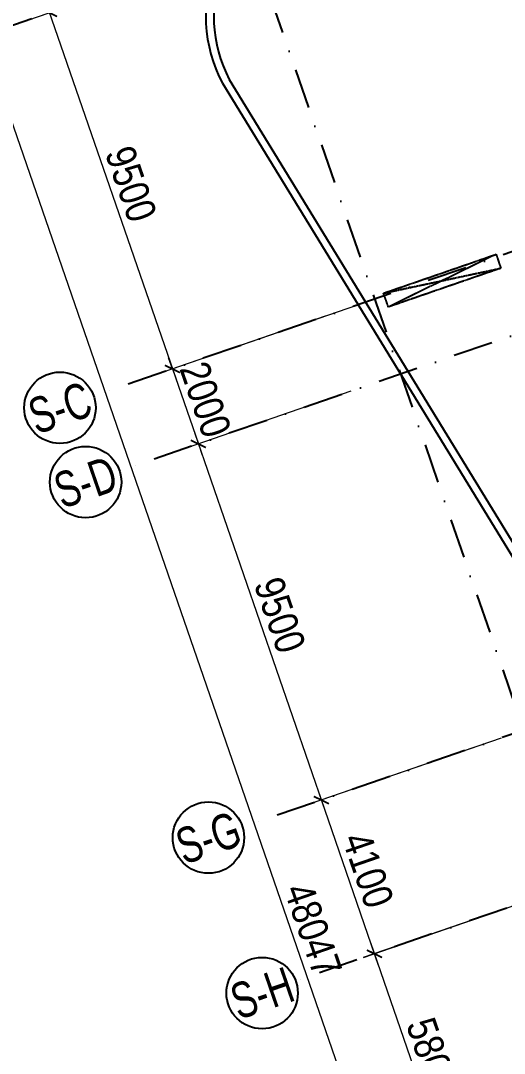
# Model space of a CAD drawing. Header units: millimetres. Extents: x -159515 to 1327256, y -225156 to 138737.
# Drawn here: x 992475 to 1004665, y -25484 to 555 of the extents above; entities that cross this region are included whole.
import ezdxf
from ezdxf.enums import TextEntityAlignment as Align

# ---------------------------------------------------------------- set-up
doc = ezdxf.new("R2010")
doc.units = ezdxf.units.MM
doc.header["$MEASUREMENT"] = 0
for name, pattern in [('DASHDOT', [1, 0.5, -0.25, 0, -0.25]), ('DASHED', [4.5, 3, -1.5]), ('ST_MBDV Cot vach 220805$0$HIDDEN', [0.375, 0.25, -0.125])]:
    doc.linetypes.add(name, pattern=pattern)
for name, color, linetype in [('ccu11-Khuat', 9, 'DASHED'), ('KT-Luoi truc South Tower', 8, 'DASHDOT'), ('ST_MBDV Cot vach 220805$0$AUDIT_I_220805193045-1', 50, 'Continuous'), ('ST_MBDV Cot vach 220805$0$AUDIT_I_220805193045-5', 6, 'Continuous')]:
    doc.layers.add(name, color=color, linetype=linetype)
doc.layers.add('KT-Kich thuoc', color=159, linetype='Continuous', lineweight=18)
doc.styles.add('Arial Narrow', font='ARIALN.TTF')
doc.styles.add('ST_MBDV Cot vach 220805$0$HBA-Text', font='GOTHIC.TTF')
doc.dimstyles.new('CCU_1-300', dxfattribs={"dimscale": 300, "dimtxt": 2.5, "dimasz": 1, "dimexe": 1, "dimexo": 2, "dimgap": 0.5, "dimtad": 1, "dimdec": 0, "dimdsep": 46, "dimtxsty": 'Arial Narrow', "dimblk": 'ARCHTICK', "dimcen": -1, "dimdle": 1, "dimclrd": 256, "dimclre": 256, "dimclrt": 3, "dimadec": 0, "dimazin": 2, "dimtfac": 0.1, "dimtdec": 0, "dimtix": 1, "dimtmove": 2, "dimatfit": 1, "dimfxl": 1, "dimtvp": 0.833333, "dimtolj": 1, "dimtzin": 12, "dimarcsym": 0})

# ---------------------------------------------------------------- blocks, each defined once
blk = doc.blocks.new('_ArchTick')
at = {"color": 0, "const_width": 0.15}
blk.add_lwpolyline([(-0.5, -0.5), (0.5, 0.5)], dxfattribs=at)
blk = doc.blocks.new('*D422')
at = {"layer": 'Defpoints', "color": 0, "transparency": 16777216}
for p in [(-107244, 41911, 0), (-103322, 33214, 0), (-108556, 31407)]:
    blk.add_point(p, dxfattribs=at)
at = {"layer": 'KT-Kich thuoc', "lineweight": -2, "transparency": 16777216}
for p, q in [((-107811, 41715), (-111940, 40289)), ((-111755, 40671), (-108459, 31124)), ((-103889, 33019), (-108840, 31309))]:
    blk.add_line(p, q, dxfattribs=at)
at = {"layer": 'KT-Kich thuoc', "lineweight": -2, "transparency": 16777216, "xscale": 300, "yscale": 300, "zscale": 300}
for p, rotation in [((-111657, 40387), 109.0471379637702), ((-108556, 31407), 289.0471379637702)]:
    blk.add_blockref('_ArchTick', p, dxfattribs=dict(at, rotation=rotation))
at = {"layer": 'KT-Kich thuoc', "color": 3, "transparency": 16777216, "insert": (-109603, 36071), "char_height": 750, "attachment_point": 5, "rotation": 289.0471, "style": 'Arial Narrow'}
blk.add_mtext('\\A1;9500', dxfattribs=at)
blk = doc.blocks.new('*D423')
at = {"layer": 'Defpoints', "color": 0, "transparency": 16777216}
for p in [(-103491, 31041, 0), (-99707, 22296), (-104803, 20537)]:
    blk.add_point(p, dxfattribs=at)
at = {"layer": 'KT-Kich thuoc', "lineweight": -2, "transparency": 16777216}
for p, q in [((-104058, 30845), (-108187, 29419)), ((-108002, 29801), (-104706, 20253)), ((-100274, 22101), (-105087, 20439))]:
    blk.add_line(p, q, dxfattribs=at)
at = {"layer": 'KT-Kich thuoc', "lineweight": -2, "transparency": 16777216, "xscale": 300, "yscale": 300, "zscale": 300}
for p, rotation in [((-107904, 29517), 109.0471379637702), ((-104803, 20537), 289.0471379637702)]:
    blk.add_blockref('_ArchTick', p, dxfattribs=dict(at, rotation=rotation))
at = {"layer": 'KT-Kich thuoc', "color": 3, "transparency": 16777216, "insert": (-105850, 25201), "char_height": 750, "attachment_point": 5, "rotation": 289.0471, "style": 'Arial Narrow'}
blk.add_mtext('\\A1;9500', dxfattribs=at)
blk = doc.blocks.new('*D424')
at = {"layer": 'Defpoints', "color": 0, "transparency": 16777216}
for p in [(-104143, 32931, 0), (-103491, 31041, 0), (-107904, 29517)]:
    blk.add_point(p, dxfattribs=at)
at = {"layer": 'KT-Kich thuoc', "lineweight": -2, "transparency": 16777216}
for p, q in [((-104711, 32735), (-108840, 31310)), ((-108557, 31407), (-108654, 31691)), ((-108557, 31407), (-107904, 29517)), ((-104058, 30845), (-108187, 29419)), ((-107904, 29517), (-107806, 29233))]:
    blk.add_line(p, q, dxfattribs=at)
at = {"layer": 'KT-Kich thuoc', "lineweight": -2, "transparency": 16777216, "xscale": 300, "yscale": 300, "zscale": 300}
for p, rotation in [((-108557, 31407), 289.0471379637702), ((-107904, 29517), 109.0471379637702)]:
    blk.add_blockref('_ArchTick', p, dxfattribs=dict(at, rotation=rotation))
at = {"layer": 'KT-Kich thuoc', "color": 3, "transparency": 16777216, "insert": (-107726, 30636), "char_height": 750, "attachment_point": 5, "rotation": 289.0471, "style": 'Arial Narrow'}
blk.add_mtext('\\A1;2000', dxfattribs=at)
blk = doc.blocks.new('ST_MBDV Cot vach 220805$0$GRID-SYM-flat-103')
at = {"layer": 'ST_MBDV Cot vach 220805$0$AUDIT_I_220805193045-1'}
blk.add_circle((0, 0, 0), 900, dxfattribs=at)
at = {"layer": 'ST_MBDV Cot vach 220805$0$AUDIT_I_220805193045-1', "style": 'ST_MBDV Cot vach 220805$0$HBA-Text'}
blk.add_attdef('GRID', text='', height=900, rotation=19.0471, dxfattribs=at).set_placement((0, 0, 0), align=Align.MIDDLE_CENTER)
blk = doc.blocks.new('*D430')
at = {"layer": 'Defpoints', "color": 0, "transparency": 16777216}
for p in [(-110864, 40661, 0), (-91942, -3636), (-97678, -5616)]:
    blk.add_point(p, dxfattribs=at)
at = {"layer": 'KT-Kich thuoc', "lineweight": -2, "transparency": 16777216}
for p, q in [((-111431, 40465), (-113642, 39702)), ((-113456, 40083), (-97581, -5900)), ((-92509, -3831), (-97962, -5714))]:
    blk.add_line(p, q, dxfattribs=at)
at = {"layer": 'KT-Kich thuoc', "lineweight": -2, "transparency": 16777216, "xscale": 300, "yscale": 300, "zscale": 300}
for p, rotation in [((-113358, 39800), 109.0471379637702), ((-97678, -5616), 289.0471379637702)]:
    blk.add_blockref('_ArchTick', p, dxfattribs=dict(at, rotation=rotation))
at = {"layer": 'KT-Kich thuoc', "color": 3, "transparency": 16777216, "insert": (-105015, 17266), "char_height": 750, "attachment_point": 5, "rotation": 289.0471, "style": 'Arial Narrow'}
blk.add_mtext('\\A1;48047', dxfattribs=at)
blk = doc.blocks.new('*D431')
at = {"layer": 'Defpoints', "color": 0, "transparency": 16777216}
for p in [(-100390, 22061, 0), (-99052, 18185, 0), (-103465, 16661)]:
    blk.add_point(p, dxfattribs=at)
at = {"layer": 'KT-Kich thuoc', "lineweight": -2, "transparency": 16777216}
for p, q in [((-100958, 21865), (-105087, 20439)), ((-104901, 20820), (-103368, 16378)), ((-99620, 17989), (-103749, 16563))]:
    blk.add_line(p, q, dxfattribs=at)
at = {"layer": 'KT-Kich thuoc', "lineweight": -2, "transparency": 16777216, "xscale": 300, "yscale": 300, "zscale": 300}
for p, rotation in [((-104803, 20537), 109.0471379637702), ((-103465, 16661), 289.0471379637702)]:
    blk.add_blockref('_ArchTick', p, dxfattribs=dict(at, rotation=rotation))
at = {"layer": 'KT-Kich thuoc', "color": 3, "transparency": 16777216, "insert": (-103631, 18773), "char_height": 750, "attachment_point": 5, "rotation": 289.0471, "style": 'Arial Narrow'}
blk.add_mtext('\\A1;4100', dxfattribs=at)
blk = doc.blocks.new('*D432')
at = {"layer": 'Defpoints', "color": 0, "transparency": 16777216}
for p in [(-99052, 18185, 0), (-97162, 12702, 0), (-101573, 11179)]:
    blk.add_point(p, dxfattribs=at)
at = {"layer": 'KT-Kich thuoc', "lineweight": -2, "transparency": 16777216}
for p, q in [((-99620, 17989), (-103749, 16564)), ((-103563, 16945), (-101475, 10896)), ((-97729, 12506), (-101856, 11081))]:
    blk.add_line(p, q, dxfattribs=at)
at = {"layer": 'KT-Kich thuoc', "lineweight": -2, "transparency": 16777216, "xscale": 300, "yscale": 300, "zscale": 300}
for p, rotation in [((-103466, 16662), 109.0471379637702), ((-101573, 11179), 289.0471379637702)]:
    blk.add_blockref('_ArchTick', p, dxfattribs=dict(at, rotation=rotation))
at = {"layer": 'KT-Kich thuoc', "color": 3, "transparency": 16777216, "insert": (-102015, 14094), "char_height": 750, "attachment_point": 5, "rotation": 289.0471, "style": 'Arial Narrow'}
blk.add_mtext('\\A1;5800', dxfattribs=at)
blk = doc.blocks.new('*U453')
at = {"color": 6, "linetype": 'ST_MBDV Cot vach 220805$0$HIDDEN', "ltscale": 10}
for p, q in [((-105, 2525), (-475, -475)), ((-105, -475), (-475, 2525))]:
    blk.add_line(p, q, dxfattribs=at)
blk.add_lwpolyline([(-475, -475), (-105, -475), (-105, 2525), (-475, 2525)], close=True, dxfattribs=at)
blk = doc.blocks.new('MBCV-T39')
at = {"layer": 'ST_MBDV Cot vach 220805$0$AUDIT_I_220805193045-5', "linetype": 'ByBlock', "extrusion": (-1.72044e-08, -5.9383e-09, 1), "xscale": -1, "rotation": 289.0507796949594}
blk.add_blockref('*U453', (-89549, 6502, 0), dxfattribs=at)
blk = doc.blocks.new('mbkc-t39')
at = {"elevation": 0}
for points in [[(-26286, 27544), (-26287, 27544), (-28875, 34908, 0.338337), (-32749, 36444), (-62185, 26289, 0.459457), (-64225, 21139), (-55456, 6813, 0.279689), (-50490, 5781), (-27772, 13619, 0.204279), (-27706, 13740), (-27482, 14770, -0.275412), (-26755, 15571), (-22342, 17089, -0.414195), (-21181, 16524), (-12852, -7567, 0.319754), (-8032, -11000), (37106, -11000, 0.36531), (42072, -6689, 0.102434), (42063, -5068), (39621, 6403, 0.132611), (38155, 9202, 0.066499), (37024, 10116, 0.137615), (34943, 10700), (9300, 10700)], [(-26221, 27355), (-26409, 27290), (-29057, 34822, 0.336124), (-32689, 36253), (-62119, 26100, 0.458894), (-64051, 21238), (-55300, 6941, 0.278184), (-50556, 5970), (-27901, 13786), (-27678, 14811, -0.274307), (-26816, 15761), (-22407, 17278, -0.414153), (-20992, 16589), (-12663, -7501, 0.319754), (-8032, -10800), (37104, -10800, 0.365478), (41875, -6654, 0.102721), (41867, -5109), (39426, 6361, 0.13252), (38009, 9065, 0.066443), (36920, 9945, 0.137615), (34943, 10500), (9300, 10500)]]:
    blk.add_lwpolyline(points, format="xyb", dxfattribs=at)
at = {"layer": 'ccu11-Khuat'}
blk.add_blockref('MBCV-T39', (29800, 9600, 0), dxfattribs=at)
blk = doc.blocks.new('Asix South Tower')
at = {"layer": 'KT-Luoi truc South Tower', "ltscale": 2000}
for p, q in [((-45928.1, 63080), (-113358.3, 39799.9)), ((-108719, 48400.9), (-90553.7, -4214.3)), ((-67132.6, 45709), (-110541.5, 30722.1)), ((-66479.9, 43818.5), (-109888.9, 28831.6)), ((-37736.8, 39354.3), (-105450.5, 15976.2)), ((-63379.6, 34838.6), (-106788.6, 19851.7))]:
    blk.add_line(p, q, dxfattribs=at)
at = {"layer": 'KT-Kich thuoc'}
ref = blk.add_blockref('ST_MBDV Cot vach 220805$0$GRID-SYM-flat-103', (-111392.3, 30428.4, 0), dxfattribs=at)
ref.add_attrib('GRID', 'S-C', dxfattribs={"layer": 'ST_MBDV Cot vach 220805$0$AUDIT_I_220805193045-1', "height": 900, "rotation": 19, "style": 'ST_MBDV Cot vach 220805$0$HBA-Text', "width": 0.75}).set_placement((-111392.3, 30428.4, 0), align=Align.MIDDLE_CENTER)
ref = blk.add_blockref('ST_MBDV Cot vach 220805$0$GRID-SYM-flat-103', (-110745.1, 28554.5, 0), dxfattribs=at)
ref.add_attrib('GRID', 'S-D', dxfattribs={"layer": 'ST_MBDV Cot vach 220805$0$AUDIT_I_220805193045-1', "height": 900, "rotation": 19, "style": 'ST_MBDV Cot vach 220805$0$HBA-Text', "width": 0.75}).set_placement((-110745.1, 28554.5, 0), align=Align.MIDDLE_CENTER)
ref = blk.add_blockref('ST_MBDV Cot vach 220805$0$GRID-SYM-flat-103', (-107650.1, 19589.9, 0), dxfattribs=at)
ref.add_attrib('GRID', 'S-G', dxfattribs={"layer": 'ST_MBDV Cot vach 220805$0$AUDIT_I_220805193045-1', "height": 900, "rotation": 19, "style": 'ST_MBDV Cot vach 220805$0$HBA-Text', "width": 0.75}).set_placement((-107650.1, 19589.9, 0), align=Align.MIDDLE_CENTER)
ref = blk.add_blockref('ST_MBDV Cot vach 220805$0$GRID-SYM-flat-103', (-106297, 15670.3, 0), dxfattribs=at)
ref.add_attrib('GRID', 'S-H', dxfattribs={"layer": 'ST_MBDV Cot vach 220805$0$AUDIT_I_220805193045-1', "height": 900, "rotation": 19, "style": 'ST_MBDV Cot vach 220805$0$HBA-Text', "width": 0.75}).set_placement((-106297, 15670.3, 0), align=Align.MIDDLE_CENTER)
for base, p1, p2, picture, middle in [((-108556.5, 31407.3), (-107243.8, 41910.9, 0), (-103322.2, 33214.4, 0), '*D422', (-109602.9, 36071.2)), ((-97678.5, -5616.2), (-110863.9, 40661.1, 0), (-91942.1, -3635.7), '*D430', (-105014.6, 17265.8)), ((-107903.8, 29516.9), (-104143.5, 32931, 0), (-103490.8, 31040.5, 0), '*D424', (-107726.4, 30636.1)), ((-104803.5, 20536.9), (-103490.8, 31040.5, 0), (-99707.3, 22296.4), '*D423', (-105849.9, 25200.8)), ((-103465.5, 16661.4), (-100390.5, 22060.5, 0), (-99052.4, 18185, 0), '*D431', (-103630.7, 18773.1)), ((-101572.7, 11179.1), (-99052.5, 18185.1, 0), (-97161.7, 12702, 0), '*D432', (-102015.4, 14094.2))]:
    dim = blk.add_linear_dim(base=base, p1=p1, p2=p2, angle=109.04714, dimstyle='CCU_1-300', dxfattribs=at)
    dim.commit()
    dim.dimension.update_dxf_attribs({"geometry": picture, "text_midpoint": middle})

msp = doc.modelspace()

# ---------------------------------------------------------------- block references
msp.add_blockref('mbkc-t39', (1061785, -22163.9, 0))
at = {"layer": 'KT-Kich thuoc'}
msp.add_blockref('Asix South Tower', (1104857.6, -39634.4), dxfattribs=at)

doc.saveas('drawing.dxf')
